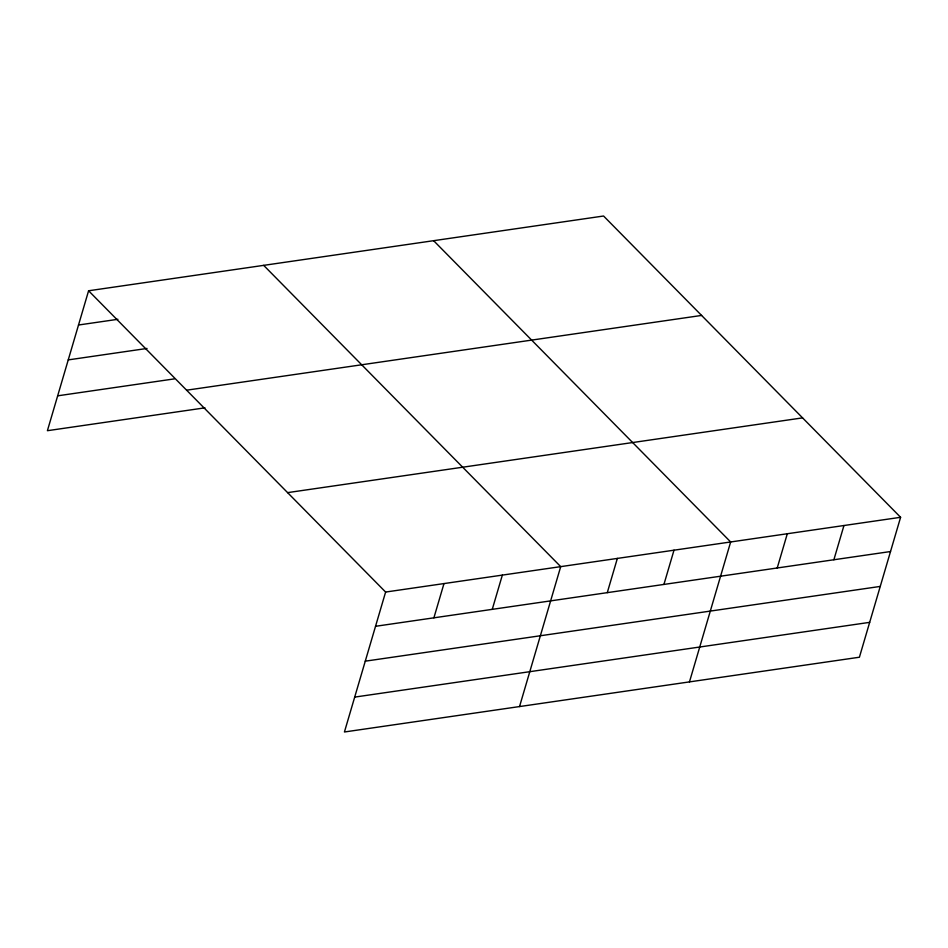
<?xml version="1.0" encoding="UTF-8"?>
<svg xmlns="http://www.w3.org/2000/svg" width="948" height="948" viewBox="0 0 948 948"><rect width="100%" height="100%" fill="white"/><g stroke="black" fill="none" stroke-linecap="round" stroke-linejoin="round"><path stroke-width="1.42" d="M88.591 290.775L385.611 592.05L344.432 731.986L859.409 657.225L900.6 517.3L603.568 216.014L88.591 290.775L47.4 430.7L204.981 407.83M433.9 617.823L443.984 583.577M492.261 609.351L502.345 575.104M519.528 706.568L560.706 566.631L263.674 265.357M607.277 592.654L617.361 558.408M663.932 584.43L674.004 550.184M689.469 681.896L730.659 541.96L433.627 240.685M777.23 567.982L787.302 533.748M833.873 559.758L843.957 525.524M78.506 325.01L117.907 319.298M68.244 359.896L147.035 348.449M57.662 395.826L174.396 378.88M186.602 390.197L701.591 315.435M287.599 492.628L802.577 417.878M385.611 592.05L900.6 517.3M375.538 626.296L890.516 551.535M365.276 661.171L880.254 586.421M354.694 697.1L869.683 622.35"/></g></svg>
